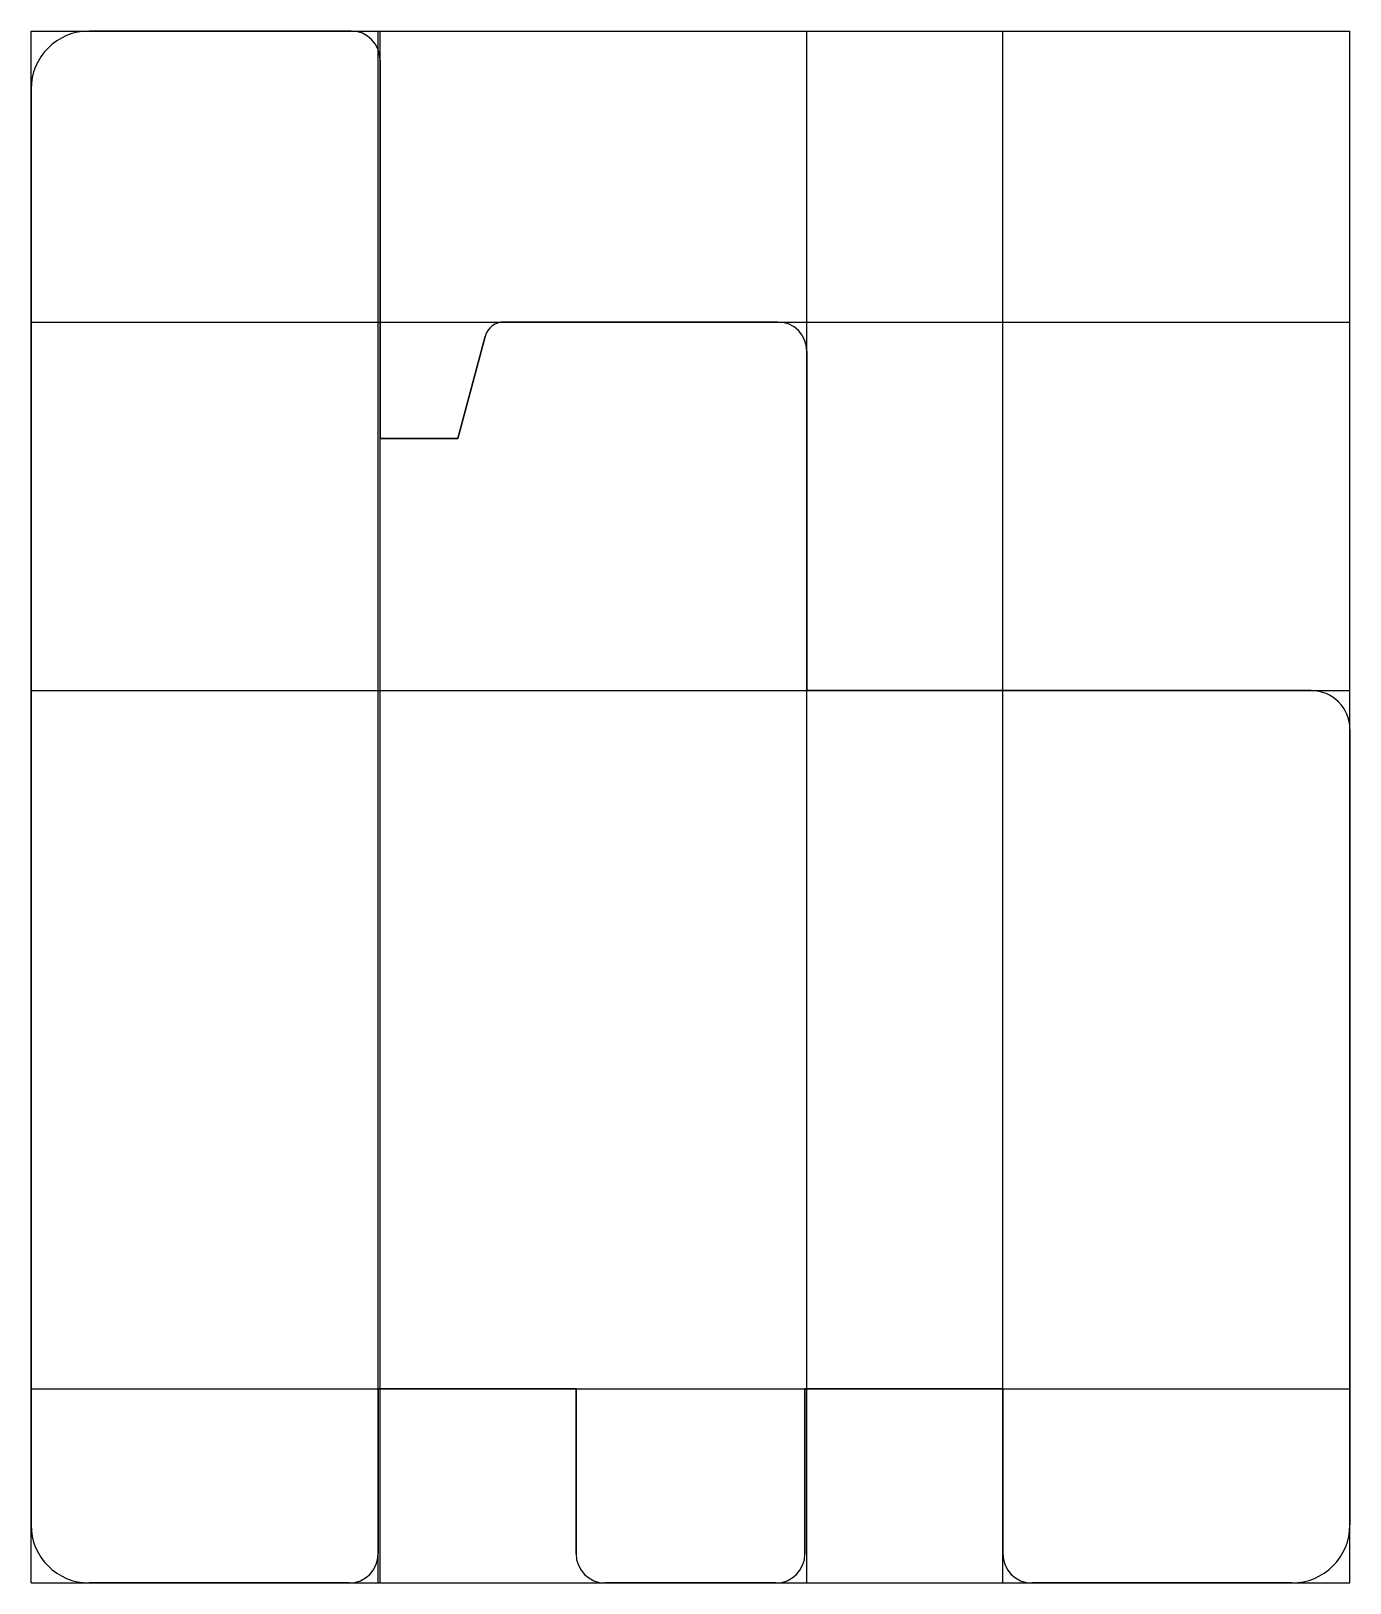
# Model space of a CAD drawing. Extents: x -7.2 to 60.8, y -14 to 66.
import ezdxf

# ---------------------------------------------------------------- set-up
doc = ezdxf.new("R2010")
doc.units = 0
doc.layers.get('0').update_dxf_attribs({"linetype": 'CONTINUOUS'})

msp = doc.modelspace()

# ---------------------------------------------------------------- linework, layer by layer
at = {"linetype": 'CONTINUOUS'}
for p, q in [((-7.2, 66), (60.8, 66)), ((-7.2, -14), (-7.2, 66)), ((9.3, 66), (-4.2, 66)), ((-4.2, 66), (9.3, 66)), ((10.7, -14), (10.7, 66)), ((10.8, -14), (10.8, 66)), ((32.8, -14), (32.8, 66)), ((42.9, -14), (42.9, 66)), ((60.8, -14), (60.8, 66)), ((10.8, 45), (10.8, 64.5)), ((10.8, 64.5), (10.8, 45)), ((-7.2, 63), (-7.2, -11)), ((-7.2, -11), (-7.2, 63)), ((-7.2, 51), (60.8, 51)), ((31.3, 51), (17.18, 51)), ((17.18, 51), (31.3, 51)), ((16.21, 50.26), (14.8, 45)), ((14.8, 45), (16.21, 50.26)), ((32.8, 32), (32.8, 49.5)), ((32.8, 49.5), (32.8, 32)), ((32.8, 46.3), (32.8, 48.7)), ((14.8, 45), (10.8, 45)), ((10.8, 45), (14.8, 45)), ((-7.2, 32), (60.8, 32)), ((58.8, 32), (32.8, 32)), ((32.8, 32), (58.8, 32)), ((60.8, -11), (60.8, 30)), ((60.8, 30), (60.8, -11)), ((-7.2, -4), (60.8, -4)), ((10.7, -12.5), (10.7, -4)), ((10.7, -4), (20.9, -4)), ((20.9, -4), (10.7, -4)), ((10.7, -4), (10.7, -12.5)), ((20.9, -4), (20.9, -12.5)), ((20.9, -12.5), (20.9, -4)), ((32.7, -12.5), (32.7, -4)), ((32.7, -4), (42.9, -4)), ((42.9, -4), (32.7, -4)), ((32.7, -4), (32.7, -12.5)), ((42.9, -4), (42.9, -12.5)), ((42.9, -12.5), (42.9, -4)), ((-7.2, -14), (60.8, -14)), ((-4.2, -14), (9.2, -14)), ((9.2, -14), (-4.2, -14)), ((22.4, -14), (31.2, -14)), ((31.2, -14), (22.4, -14)), ((44.4, -14), (57.8, -14)), ((57.8, -14), (44.4, -14))]:
    msp.add_line(p, q, dxfattribs=at)
for centre, radius, start, end in [((-4.2, 63), 3, 90, 180), ((-4.2, 63), 3, 90, 180), ((9.3, 64.5), 1.5, 0, 90), ((9.3, 64.5), 1.5, 0, 90), ((17.176, 50), 1, 89.74854, 164.93051), ((17.176, 50), 1, 89.74854, 164.93051), ((31.3, 49.5), 1.5, 0, 90), ((31.3, 49.5), 1.5, 0, 90), ((58.8, 30), 2, 0, 90), ((58.8, 30), 2, 0, 90), ((-4.2, -11), 3, 180, 270), ((-4.2, -11), 3, 180, 270), ((57.8, -11), 3, 270, 0), ((57.8, -11), 3, 270, 0), ((9.2, -12.5), 1.5, 270, 0), ((9.2, -12.5), 1.5, 270, 0), ((22.4, -12.5), 1.5, 180, 270), ((22.4, -12.5), 1.5, 180, 270), ((31.2, -12.5), 1.5, 270, 0), ((31.2, -12.5), 1.5, 270, 0), ((44.4, -12.5), 1.5, 180, 270), ((44.4, -12.5), 1.5, 180, 270)]:
    msp.add_arc(centre, radius, start, end, dxfattribs=at)

doc.saveas('drawing.dxf')
